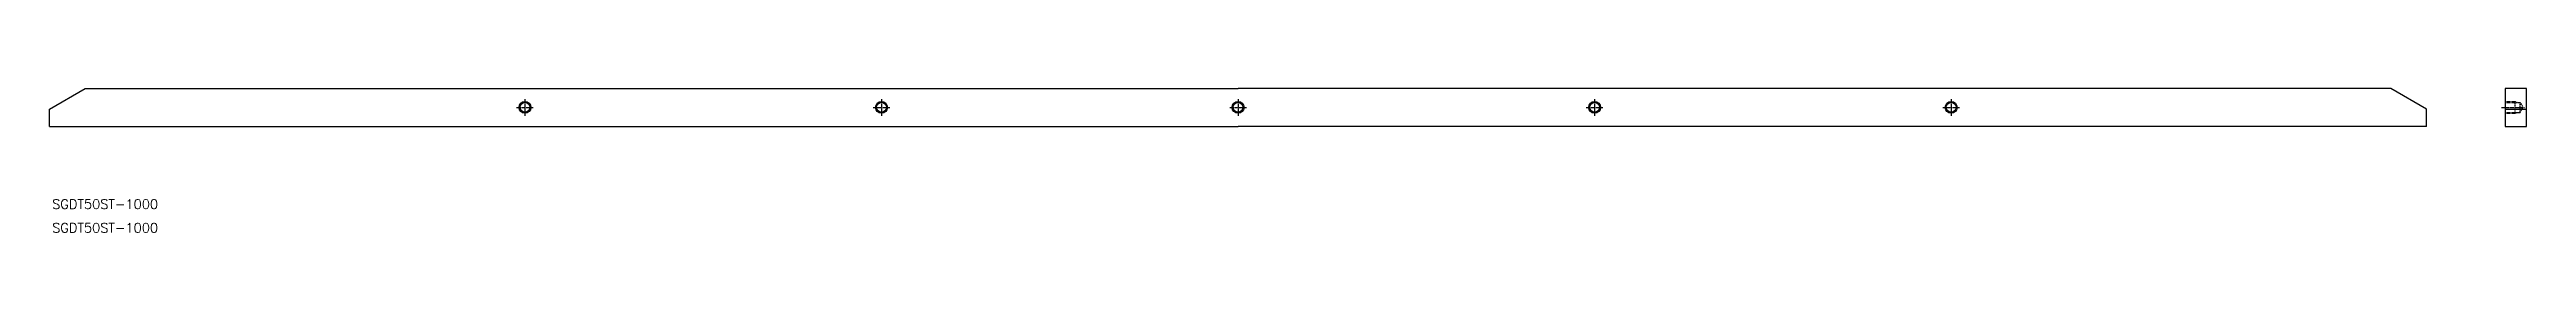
# Model space of a CAD drawing. Extents: x 0 to 1042, y 0 to 61.
import ezdxf

# ---------------------------------------------------------------- set-up
doc = ezdxf.new("R2010")
doc.units = 0
doc.linetypes.add('CENTER', pattern=[2, 1.25, -0.25, 0.25, -0.25])
doc.linetypes.add('DASHED', pattern=[0.75, 0.5, -0.25])
doc.layers.get('0').update_dxf_attribs({"linetype": 'CONTINUOUS'})
doc.layers.add('CENTER', color=1, linetype='CENTER')
doc.styles.get("Standard").update_dxf_attribs({"font": 'txt', "bigfont": 'BIGFONT'})

msp = doc.modelspace()

# ---------------------------------------------------------------- linework, layer by layer
at = {"color": 7, "linetype": 'CONTINUOUS'}
for p, q in [((0, 52.1), (15, 60.8)), ((0, 44.8), (0, 52.1)), ((15, 60.8), (500, 60.8)), ((985, 60.8), (500, 60.8)), ((1000, 52.1), (985, 60.8)), ((1000, 44.8), (1000, 52.1)), ((1033, 52.1), (1042, 52.1)), ((0, 44.8), (500, 44.8)), ((1000, 44.8), (500, 44.8))]:
    msp.add_line(p, q, dxfattribs=at)
at = {"color": 3, "linetype": 'DASHED'}
for p, q in [((1033, 55.3), (1037.3, 55.3)), ((1033, 54.9), (1039.3, 54.9)), ((1037.3, 50.3), (1037.3, 55.3)), ((1037.3, 55.3), (1038.1, 54.9)), ((1039.3, 50.7), (1039.3, 54.9)), ((1039.3, 54.9), (1040.5, 52.8)), ((1039.3, 50.7), (1040.5, 52.8)), ((1033, 50.7), (1039.3, 50.7)), ((1033, 50.3), (1037.3, 50.3)), ((1037.3, 50.3), (1038.1, 50.7))]:
    msp.add_line(p, q, dxfattribs=at)
at = {"color": 7, "linetype": 'CONTINUOUS'}
msp.add_lwpolyline([(1033, 44.8), (1042, 44.8), (1042, 60.8), (1033, 60.8)], close=True, dxfattribs=at)
at = {"color": 3, "linetype": 'CONTINUOUS'}
for centre in [(200, 52.8), (350, 52.8), (500, 52.8), (650, 52.8), (800, 52.8)]:
    msp.add_circle(centre, 2.5, dxfattribs=at)
at = {"color": 7, "linetype": 'CONTINUOUS'}
for centre in [(200, 52.8), (350, 52.8), (500, 52.8), (650, 52.8), (800, 52.8)]:
    msp.add_circle(centre, 2.07, dxfattribs=at)
at = {"layer": 'CENTER', "color": 1, "linetype": 'CENTER'}
for p, q in [((196.5, 52.8), (203.5, 52.8)), ((200, 56.3), (200, 49.3)), ((346.5, 52.8), (353.5, 52.8)), ((350, 56.3), (350, 49.3)), ((496.5, 52.8), (503.5, 52.8)), ((500, 56.3), (500, 49.3)), ((646.5, 52.8), (653.5, 52.8)), ((650, 56.3), (650, 49.3)), ((796.5, 52.8), (803.5, 52.8)), ((800, 56.3), (800, 49.3)), ((1031.5, 52.8), (1041.4, 52.8))]:
    msp.add_line(p, q, dxfattribs=at)

# ---------------------------------------------------------------- texts
at = {"color": 7, "linetype": 'CONTINUOUS'}
for p in [(1.1, 10), (1.1, 0)]:
    msp.add_text('SGDT50ST-1000', height=4, dxfattribs=at).set_placement(p)

doc.saveas('drawing.dxf')
